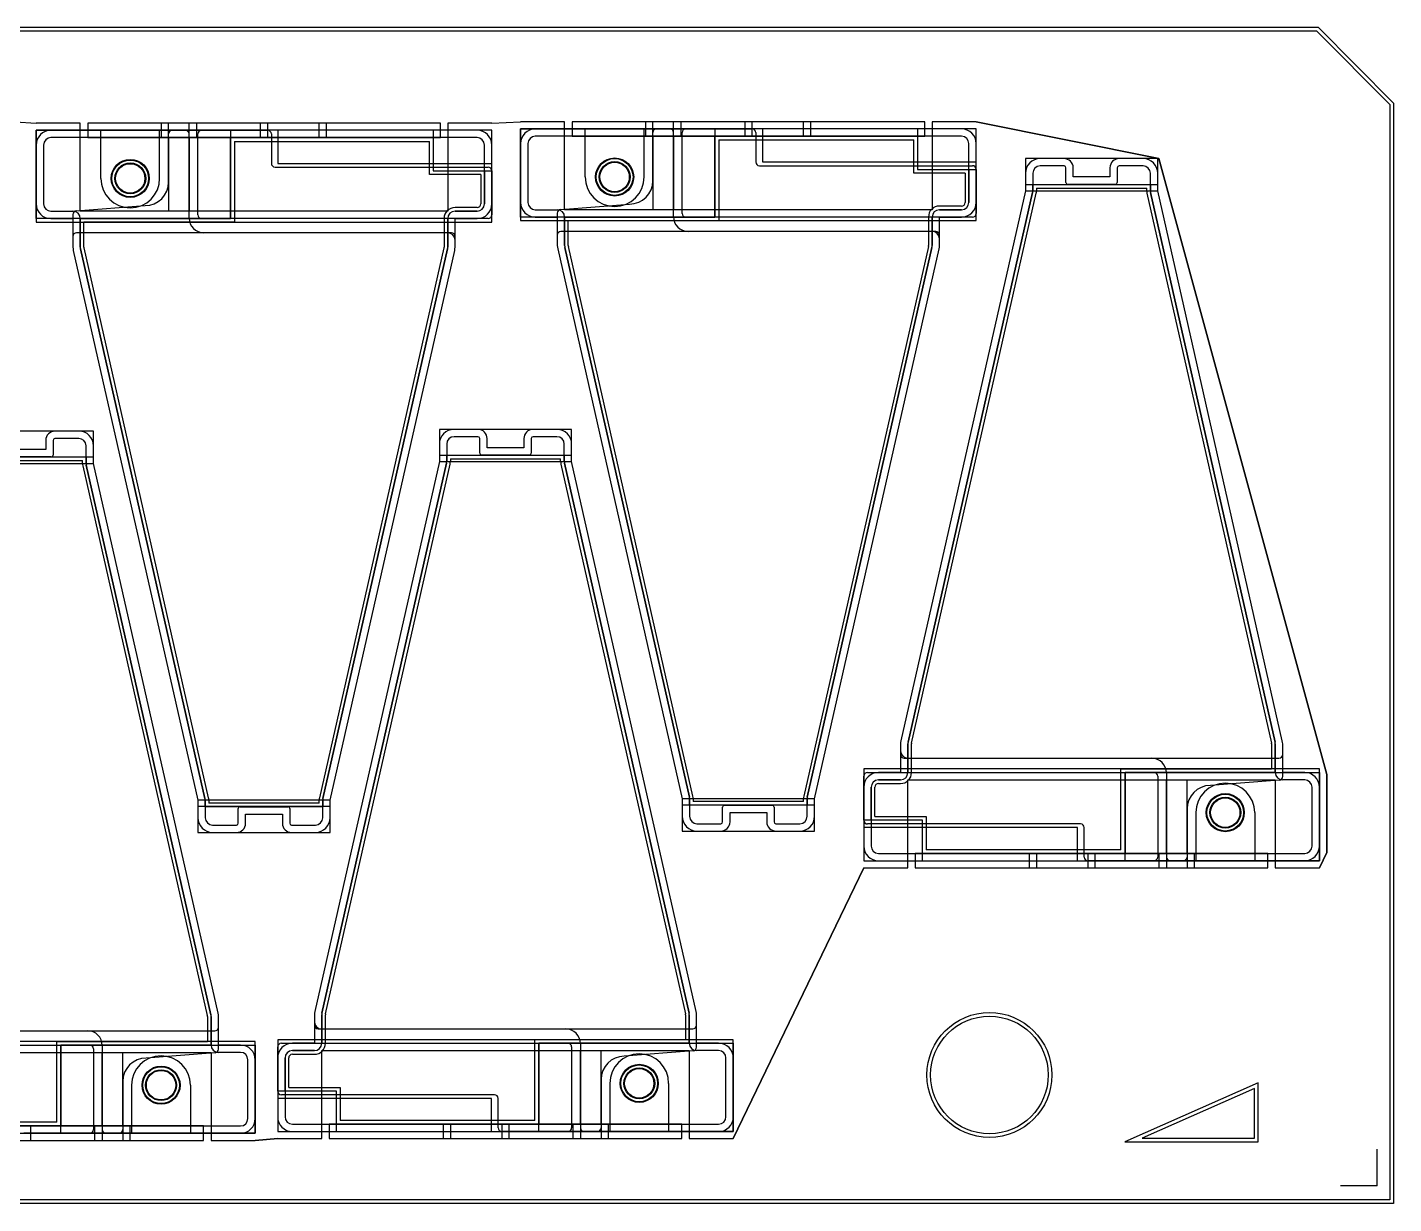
# Model space of a CAD drawing. Header units: millimetres. Extents: x 2.1 to 38.1, y 1.3 to 17.3.
# Drawn here: x 19.49 to 38.08, y 1.34 to 17.34 of the extents above; entities that cross this region are included whole.
import ezdxf

# ---------------------------------------------------------------- set-up
doc = ezdxf.new("R2010")
doc.units = ezdxf.units.MM
for name, color, linetype in [('CARBON', 5, 'Continuous'), ('CF_SHIELD_A', 161, 'Continuous'), ('CF_SHIELD_B', 141, 'Continuous'), ('COPPER_A', 6, 'Continuous'), ('COPPER_B', 211, 'Continuous'), ('COPPER_MID', 230, 'Continuous'), ('glue_pvdf_nonCond', 112, 'Continuous'), ('HOLES', 30, 'Continuous'), ('MARKERS', 1, 'Continuous'), ('OUTLINE', 50, 'Continuous'), ('pvdf_cut', 100, 'Continuous'), ('pvdf_raster', 112, 'Continuous'), ('PZT', 130, 'Continuous'), ('PZT_A', 100, 'Continuous'), ('PZT_RASTER', 116, 'Continuous')]:
    doc.layers.add(name, color=color, linetype=linetype)

msp = doc.modelspace()

# ---------------------------------------------------------------- linework, layer by layer
at = {"layer": 'CARBON'}
for centre, radius in [((20.891, 15.29), 0.259), ((20.891, 15.29), 0.21), ((27.482, 15.309), 0.259), ((27.482, 15.309), 0.21), ((35.791, 6.663), 0.259), ((35.791, 6.663), 0.21), ((21.31, 2.956), 0.259), ((21.31, 2.956), 0.21), ((27.817, 2.981), 0.259), ((27.817, 2.981), 0.21)]:
    msp.add_circle(centre, radius, dxfattribs=at)
at = {"layer": 'CF_SHIELD_A'}
for p, q in [((19.325, 16.059), (19.611, 16.042)), ((20.211, 16.042), (19.611, 16.042)), ((20.211, 14.844), (20.211, 16.042)), ((20.313, 16.042), (20.313, 15.844)), ((21.311, 16.042), (20.313, 16.042)), ((21.311, 16.042), (21.311, 15.844)), ((21.411, 15.844), (21.411, 16.042)), ((21.691, 16.042), (21.411, 16.042)), ((21.691, 15.844), (21.691, 16.042)), ((21.791, 16.041), (21.791, 15.844)), ((23.457, 16.041), (21.791, 16.041)), ((23.457, 16.041), (23.457, 15.844)), ((25.112, 16.041), (23.557, 16.041)), ((23.557, 16.041), (23.557, 15.844)), ((25.112, 15.844), (25.112, 16.041)), ((25.811, 16.041), (25.211, 16.041)), ((25.211, 16.041), (25.211, 14.844)), ((25.811, 16.041), (26.202, 16.061)), ((26.802, 16.061), (26.202, 16.061)), ((26.802, 14.863), (26.802, 16.061)), ((26.905, 16.061), (26.905, 15.863)), ((27.902, 16.061), (26.905, 16.061)), ((27.902, 16.061), (27.902, 15.863)), ((28.002, 15.863), (28.002, 16.061)), ((28.282, 16.061), (28.002, 16.061)), ((28.282, 15.863), (28.282, 16.061)), ((28.382, 16.06), (28.382, 15.863)), ((30.048, 16.06), (28.382, 16.06)), ((30.048, 16.06), (30.048, 15.863)), ((31.703, 16.06), (30.148, 16.06)), ((30.148, 16.06), (30.148, 15.863)), ((31.703, 15.863), (31.703, 16.06)), ((32.402, 16.06), (31.802, 16.06)), ((31.802, 16.06), (31.802, 14.863)), ((32.402, 16.06), (34.888, 15.561)), ((20.313, 15.844), (21.311, 15.844)), ((21.411, 15.844), (21.411, 14.844)), ((21.691, 15.844), (21.691, 14.844)), ((21.791, 15.844), (23.457, 15.844)), ((23.557, 15.844), (25.112, 15.844)), ((26.905, 15.863), (27.902, 15.863)), ((28.002, 15.863), (28.002, 14.863)), ((28.282, 15.863), (28.282, 14.863)), ((28.382, 15.863), (30.048, 15.863)), ((30.148, 15.863), (31.703, 15.863)), ((34.888, 15.561), (37.173, 7.181)), ((21.411, 14.844), (20.211, 14.844)), ((25.211, 14.844), (21.691, 14.844)), ((28.002, 14.863), (26.802, 14.863)), ((31.802, 14.863), (28.282, 14.863)), ((31.472, 5.912), (31.472, 7.109)), ((31.472, 7.109), (34.991, 7.109)), ((34.991, 6.109), (34.991, 7.109)), ((35.271, 7.109), (36.472, 7.109)), ((35.271, 6.109), (35.271, 7.109)), ((36.472, 7.109), (36.472, 5.911)), ((37.173, 7.181), (37.173, 6.122)), ((33.126, 6.109), (31.571, 6.109)), ((31.571, 6.109), (31.571, 5.912)), ((33.126, 5.912), (33.126, 6.109)), ((34.891, 6.109), (33.226, 6.109)), ((33.226, 5.912), (33.226, 6.109)), ((34.891, 5.912), (34.891, 6.109)), ((34.991, 6.109), (34.991, 5.911)), ((35.271, 6.109), (35.271, 5.911)), ((36.369, 6.109), (35.371, 6.109)), ((35.371, 5.911), (35.371, 6.109)), ((36.369, 5.911), (36.369, 6.109)), ((37.173, 6.122), (37.072, 5.911)), ((30.872, 5.912), (29.097, 2.229)), ((30.872, 5.912), (31.472, 5.912)), ((31.571, 5.912), (33.126, 5.912)), ((33.226, 5.912), (34.891, 5.912)), ((34.991, 5.911), (35.271, 5.911)), ((35.371, 5.911), (36.369, 5.911)), ((36.472, 5.911), (37.072, 5.911)), ((16.991, 3.402), (20.51, 3.402)), ((20.51, 2.402), (20.51, 3.402)), ((20.79, 3.402), (21.991, 3.402)), ((20.79, 2.402), (20.79, 3.402)), ((21.991, 3.402), (21.991, 2.204)), ((23.497, 2.23), (23.497, 3.426)), ((23.497, 3.426), (27.017, 3.426)), ((27.017, 2.426), (27.017, 3.426)), ((27.297, 3.426), (28.497, 3.426)), ((27.297, 2.426), (27.297, 3.426)), ((28.497, 3.426), (28.497, 2.229)), ((25.152, 2.426), (23.597, 2.426)), ((23.597, 2.426), (23.597, 2.23)), ((25.152, 2.23), (25.152, 2.426)), ((26.917, 2.426), (25.252, 2.426)), ((25.252, 2.23), (25.252, 2.426)), ((26.917, 2.23), (26.917, 2.426)), ((27.017, 2.426), (27.017, 2.229)), ((27.297, 2.426), (27.297, 2.229)), ((28.395, 2.426), (27.397, 2.426)), ((27.397, 2.229), (27.397, 2.426)), ((28.395, 2.229), (28.395, 2.426)), ((20.41, 2.402), (18.745, 2.402)), ((20.41, 2.205), (20.41, 2.402)), ((20.51, 2.402), (20.51, 2.204)), ((20.79, 2.402), (20.79, 2.204)), ((21.888, 2.402), (20.89, 2.402)), ((20.89, 2.204), (20.89, 2.402)), ((21.888, 2.204), (21.888, 2.402)), ((18.745, 2.205), (20.41, 2.205)), ((20.51, 2.204), (20.79, 2.204)), ((20.89, 2.204), (21.888, 2.204)), ((21.991, 2.204), (22.591, 2.204)), ((22.897, 2.23), (22.591, 2.204)), ((22.897, 2.23), (23.497, 2.23)), ((23.597, 2.23), (25.152, 2.23)), ((25.252, 2.23), (26.917, 2.23)), ((27.017, 2.229), (27.297, 2.229)), ((27.397, 2.229), (28.395, 2.229)), ((28.497, 2.229), (29.097, 2.229))]:
    msp.add_line(p, q, dxfattribs=at)
at = {"layer": 'CF_SHIELD_B'}
for p, q in [((19.325, 16.059), (19.611, 16.042)), ((20.211, 16.042), (19.611, 16.042)), ((20.211, 14.844), (20.211, 16.042)), ((20.313, 16.042), (20.313, 15.844)), ((22.665, 16.042), (20.313, 16.042)), ((22.665, 15.844), (22.665, 16.041)), ((25.112, 16.041), (22.757, 16.041)), ((22.757, 16.041), (22.757, 15.844)), ((25.112, 15.844), (25.112, 16.041)), ((25.811, 16.041), (25.211, 16.041)), ((25.211, 16.041), (25.211, 14.844)), ((25.811, 16.041), (26.202, 16.061)), ((26.802, 16.061), (26.202, 16.061)), ((26.802, 14.863), (26.802, 16.061)), ((26.905, 16.061), (26.905, 15.863)), ((29.256, 16.061), (26.905, 16.061)), ((29.256, 15.863), (29.256, 16.06)), ((31.703, 16.06), (29.348, 16.06)), ((29.348, 16.06), (29.348, 15.863)), ((31.703, 15.863), (31.703, 16.06)), ((32.402, 16.06), (31.802, 16.06)), ((31.802, 16.06), (31.802, 14.863)), ((34.888, 15.561), (32.402, 16.06)), ((20.313, 15.844), (22.665, 15.844)), ((22.757, 15.844), (25.112, 15.844)), ((26.905, 15.863), (29.256, 15.863)), ((29.348, 15.863), (31.703, 15.863)), ((37.173, 7.181), (34.888, 15.561)), ((25.211, 14.844), (20.211, 14.844)), ((31.802, 14.863), (26.802, 14.863)), ((31.472, 5.912), (31.472, 7.109)), ((31.472, 7.109), (36.472, 7.109)), ((36.472, 7.109), (36.472, 5.911)), ((37.173, 6.122), (37.173, 7.181)), ((33.926, 6.109), (31.571, 6.109)), ((31.571, 6.109), (31.571, 5.912)), ((33.926, 5.912), (33.926, 6.109)), ((36.369, 6.109), (34.017, 6.109)), ((34.017, 6.109), (34.017, 5.912)), ((36.369, 5.911), (36.369, 6.109)), ((37.072, 5.911), (37.173, 6.122)), ((29.097, 2.229), (30.872, 5.912)), ((30.872, 5.912), (31.472, 5.912)), ((31.571, 5.912), (33.926, 5.912)), ((34.017, 5.911), (36.369, 5.911)), ((36.472, 5.911), (37.072, 5.911)), ((16.991, 3.402), (21.991, 3.402)), ((21.991, 3.402), (21.991, 2.204)), ((23.497, 2.23), (23.497, 3.426)), ((23.497, 3.426), (28.497, 3.426)), ((28.497, 3.426), (28.497, 2.229)), ((25.952, 2.426), (23.597, 2.426)), ((23.597, 2.426), (23.597, 2.23)), ((25.952, 2.23), (25.952, 2.426)), ((28.395, 2.426), (26.043, 2.426)), ((26.043, 2.426), (26.043, 2.23)), ((28.395, 2.229), (28.395, 2.426)), ((21.888, 2.402), (19.536, 2.402)), ((19.536, 2.402), (19.536, 2.205)), ((21.888, 2.204), (21.888, 2.402)), ((19.536, 2.204), (21.888, 2.204)), ((21.991, 2.204), (22.591, 2.204)), ((22.591, 2.204), (22.897, 2.23)), ((22.897, 2.23), (23.497, 2.23)), ((23.597, 2.23), (25.952, 2.23)), ((26.043, 2.229), (28.395, 2.229)), ((28.497, 2.229), (29.097, 2.229))]:
    msp.add_line(p, q, dxfattribs=at)
at = {"layer": 'COPPER_A'}
for p, q in [((21.411, 15.238), (21.411, 15.894)), ((21.641, 15.944), (21.461, 15.944)), ((21.691, 14.75), (21.691, 15.894)), ((28.002, 15.257), (28.002, 15.913)), ((28.232, 15.963), (28.052, 15.963)), ((28.282, 14.769), (28.282, 15.913)), ((20.157, 14.848), (21.095, 14.921)), ((26.748, 14.867), (27.686, 14.94)), ((25.211, 14.55), (21.891, 14.55)), ((31.802, 14.569), (28.482, 14.569)), ((31.472, 7.403), (34.791, 7.403)), ((34.991, 7.203), (34.991, 6.059)), ((36.525, 7.105), (35.588, 7.032)), ((35.271, 6.715), (35.271, 6.059)), ((35.041, 6.009), (35.221, 6.009)), ((23.497, 3.721), (26.817, 3.721)), ((16.991, 3.696), (20.31, 3.696)), ((20.51, 3.496), (20.51, 2.352)), ((22.044, 3.398), (21.107, 3.325)), ((27.017, 3.521), (27.017, 2.376)), ((28.551, 3.423), (27.614, 3.349)), ((20.79, 3.008), (20.79, 2.352)), ((27.297, 3.033), (27.297, 2.376)), ((20.56, 2.302), (20.74, 2.302)), ((27.067, 2.326), (27.247, 2.326))]:
    msp.add_line(p, q, dxfattribs=at)
at = {"layer": 'COPPER_A', "linetype": 'Continuous', "lineweight": 25}
for p, q in [((34.672, 15.559), (33.272, 15.559)), ((33.072, 15.359), (33.072, 15.12)), ((34.872, 15.12), (34.872, 15.359)), ((33.072, 15.12), (31.376, 7.642)), ((36.567, 7.642), (34.872, 15.12)), ((20.111, 14.798), (20.111, 14.355)), ((26.702, 14.817), (26.702, 14.375)), ((25.311, 14.355), (25.311, 14.45)), ((26.707, 14.33), (28.402, 6.852)), ((30.202, 6.852), (31.897, 14.33)), ((31.902, 14.375), (31.902, 14.469)), ((20.116, 14.311), (21.811, 6.833)), ((23.611, 6.833), (25.306, 14.311)), ((20.191, 11.852), (18.791, 11.852)), ((26.697, 11.876), (25.297, 11.876)), ((20.391, 11.413), (20.391, 11.652)), ((25.097, 11.676), (25.097, 11.437)), ((26.897, 11.437), (26.897, 11.676)), ((22.086, 3.935), (20.391, 11.413)), ((25.097, 11.437), (23.402, 3.959)), ((28.592, 3.959), (26.897, 11.437)), ((31.372, 7.597), (31.372, 7.503)), ((36.572, 7.155), (36.572, 7.597)), ((21.811, 6.833), (21.811, 6.594)), ((23.611, 6.594), (23.611, 6.833)), ((28.402, 6.852), (28.402, 6.613)), ((30.202, 6.613), (30.202, 6.852)), ((22.011, 6.394), (23.411, 6.394)), ((28.602, 6.413), (30.002, 6.413)), ((23.397, 3.915), (23.397, 3.821)), ((28.597, 3.473), (28.597, 3.915)), ((22.091, 3.448), (22.091, 3.891))]:
    msp.add_line(p, q, dxfattribs=at)
at = {"layer": 'COPPER_A'}
for centre in [(20.891, 15.29), (27.482, 15.309), (35.791, 6.663), (27.817, 2.981), (21.31, 2.956)]:
    msp.add_circle(centre, 0.2, dxfattribs=at)
for centre, radius, start, end in [((21.461, 15.894), 0.05, 90, 180), ((21.641, 15.894), 0.05, 0, 90), ((28.052, 15.913), 0.05, 90, 180), ((28.232, 15.913), 0.05, 0, 90), ((27.686, 15.257), 0.317, 270, 0), ((21.095, 15.238), 0.317, 270, 0), ((20.161, 14.798), 0.05, 94.4736, 180), ((21.891, 14.75), 0.2, 180, 270), ((26.752, 14.817), 0.05, 94.4736, 180), ((28.482, 14.769), 0.2, 180, 270), ((34.791, 7.203), 0.2, 0, 90), ((36.522, 7.155), 0.05, 274.4736, 0), ((35.588, 6.715), 0.317, 90, 180), ((35.041, 6.059), 0.05, 180, 270), ((35.221, 6.059), 0.05, 270, 0), ((26.817, 3.521), 0.2, 0, 90), ((20.31, 3.496), 0.2, 0, 90), ((22.041, 3.448), 0.05, 274.4736, 0), ((27.614, 3.033), 0.317, 90, 180), ((28.547, 3.473), 0.05, 274.4736, 0), ((21.107, 3.008), 0.317, 90, 180), ((20.56, 2.352), 0.05, 180, 270), ((20.74, 2.352), 0.05, 270, 0), ((27.067, 2.376), 0.05, 180, 270), ((27.247, 2.376), 0.05, 270, 0)]:
    msp.add_arc(centre, radius, start, end, dxfattribs=at)
at = {"layer": 'COPPER_A', "linetype": 'Continuous', "lineweight": 25}
for centre, start, end in [((33.272, 15.359), 90, 180), ((34.672, 15.359), 0, 90), ((20.311, 14.355), 180, 192.7712), ((25.111, 14.355), 347.2288, 0), ((26.902, 14.375), 180, 192.7712), ((31.702, 14.375), 347.2288, 0), ((20.191, 11.652), 0, 90), ((25.297, 11.676), 90, 180), ((26.697, 11.676), 0, 90), ((31.572, 7.597), 167.2288, 180), ((36.372, 7.597), 0, 12.7712), ((22.011, 6.594), 180, 270), ((23.411, 6.594), 270, 0), ((28.602, 6.613), 180, 270), ((30.002, 6.613), 270, 0), ((21.891, 3.891), 0, 12.7712), ((23.597, 3.915), 167.2288, 180), ((28.397, 3.915), 0, 12.7712)]:
    msp.add_arc(centre, 0.2, start, end, dxfattribs=at)
at = {"layer": 'COPPER_A', "lineweight": 25}
for centre, start, end in [((25.211, 14.45), 0, 90), ((31.802, 14.469), 0, 90), ((31.472, 7.503), 180, 270), ((23.497, 3.821), 180, 270)]:
    msp.add_arc(centre, 0.1, start, end, dxfattribs=at)
at = {"layer": 'COPPER_B'}
for p, q in [((21.811, 14.794), (21.811, 15.894)), ((21.861, 15.944), (22.761, 15.944)), ((22.811, 15.894), (22.811, 15.494)), ((28.402, 14.813), (28.402, 15.913)), ((28.452, 15.963), (29.352, 15.963)), ((29.402, 15.913), (29.402, 15.513)), ((22.861, 15.444), (25.761, 15.444)), ((29.452, 15.463), (32.352, 15.463)), ((25.811, 15.394), (25.811, 14.794)), ((32.402, 15.413), (32.402, 14.813)), ((25.311, 14.744), (21.861, 14.744)), ((25.761, 14.744), (25.311, 14.744)), ((31.902, 14.763), (28.452, 14.763)), ((32.352, 14.763), (31.902, 14.763)), ((25.261, 14.55), (20.161, 14.55)), ((31.852, 14.569), (26.752, 14.569)), ((31.422, 7.403), (36.522, 7.403)), ((30.872, 6.559), (30.872, 7.159)), ((30.922, 7.209), (31.372, 7.209)), ((31.372, 7.209), (34.822, 7.209)), ((34.872, 7.159), (34.872, 6.059)), ((33.822, 6.509), (30.922, 6.509)), ((33.872, 6.059), (33.872, 6.459)), ((34.822, 6.009), (33.922, 6.009)), ((23.447, 3.721), (28.547, 3.721)), ((16.941, 3.696), (22.041, 3.696)), ((16.891, 3.502), (20.341, 3.502)), ((20.391, 3.452), (20.391, 2.352)), ((22.897, 2.876), (22.897, 3.476)), ((22.947, 3.526), (23.397, 3.526)), ((23.397, 3.526), (26.847, 3.526)), ((26.897, 3.476), (26.897, 2.376)), ((25.847, 2.826), (22.947, 2.826)), ((25.897, 2.376), (25.897, 2.776)), ((20.341, 2.302), (19.441, 2.302)), ((26.847, 2.326), (25.947, 2.326))]:
    msp.add_line(p, q, dxfattribs=at)
at = {"layer": 'COPPER_B', "linetype": 'Continuous', "lineweight": 25}
for p, q in [((34.672, 15.559), (33.272, 15.559)), ((33.072, 15.359), (33.072, 15.12)), ((34.872, 15.12), (34.872, 15.359)), ((33.072, 15.12), (31.376, 7.642)), ((36.567, 7.642), (34.872, 15.12)), ((26.702, 14.519), (26.702, 14.375)), ((31.902, 14.375), (31.902, 14.519)), ((20.111, 14.5), (20.111, 14.355)), ((25.311, 14.355), (25.311, 14.5)), ((26.707, 14.33), (28.402, 6.852)), ((30.202, 6.852), (31.897, 14.33)), ((20.116, 14.311), (21.811, 6.833)), ((23.611, 6.833), (25.306, 14.311)), ((20.191, 11.852), (18.791, 11.852)), ((26.697, 11.876), (25.297, 11.876)), ((20.391, 11.413), (20.391, 11.652)), ((25.097, 11.676), (25.097, 11.437)), ((26.897, 11.437), (26.897, 11.676)), ((22.086, 3.935), (20.391, 11.413)), ((25.097, 11.437), (23.402, 3.959)), ((28.592, 3.959), (26.897, 11.437)), ((31.372, 7.597), (31.372, 7.453)), ((36.572, 7.453), (36.572, 7.597)), ((21.811, 6.833), (21.811, 6.594)), ((23.611, 6.594), (23.611, 6.833)), ((28.402, 6.852), (28.402, 6.613)), ((30.202, 6.613), (30.202, 6.852)), ((22.011, 6.394), (23.411, 6.394)), ((28.602, 6.413), (30.002, 6.413)), ((23.397, 3.915), (23.397, 3.771)), ((28.597, 3.771), (28.597, 3.915)), ((22.091, 3.746), (22.091, 3.891))]:
    msp.add_line(p, q, dxfattribs=at)
at = {"layer": 'COPPER_B'}
for centre, start, end in [((21.861, 15.894), 90, 180), ((22.761, 15.894), 0, 90), ((28.452, 15.913), 90, 180), ((29.352, 15.913), 0, 90), ((22.861, 15.494), 180, 270), ((25.761, 15.394), 0, 90), ((29.452, 15.513), 180, 270), ((32.352, 15.413), 0, 90), ((21.861, 14.794), 180, 270), ((25.761, 14.794), 270, 0), ((28.452, 14.813), 180, 270), ((32.352, 14.813), 270, 0), ((25.261, 14.5), 0, 90), ((31.852, 14.519), 0, 90), ((31.422, 7.453), 180, 270), ((30.922, 7.159), 90, 180), ((34.822, 7.159), 0, 90), ((30.922, 6.559), 180, 270), ((33.822, 6.459), 0, 90), ((33.922, 6.059), 180, 270), ((34.822, 6.059), 270, 0), ((23.447, 3.771), 180, 270), ((20.341, 3.452), 0, 90), ((22.947, 3.476), 90, 180), ((26.847, 3.476), 0, 90), ((22.947, 2.876), 180, 270), ((25.847, 2.776), 0, 90), ((20.341, 2.352), 270, 0), ((25.947, 2.376), 180, 270), ((26.847, 2.376), 270, 0)]:
    msp.add_arc(centre, 0.05, start, end, dxfattribs=at)
at = {"layer": 'COPPER_B', "linetype": 'Continuous', "lineweight": 25}
for centre, start, end in [((33.272, 15.359), 90, 180), ((34.672, 15.359), 0, 90), ((20.311, 14.355), 180, 192.7712), ((25.111, 14.355), 347.2288, 0), ((26.902, 14.375), 180, 192.7712), ((31.702, 14.375), 347.2288, 0), ((20.191, 11.652), 0, 90), ((25.297, 11.676), 90, 180), ((26.697, 11.676), 0, 90), ((31.572, 7.597), 167.2288, 180), ((36.372, 7.597), 0, 12.7712), ((22.011, 6.594), 180, 270), ((23.411, 6.594), 270, 0), ((28.602, 6.613), 180, 270), ((30.002, 6.613), 270, 0), ((21.891, 3.891), 0, 12.7712), ((23.597, 3.915), 167.2288, 180), ((28.397, 3.915), 0, 12.7712)]:
    msp.add_arc(centre, 0.2, start, end, dxfattribs=at)
at = {"layer": 'COPPER_B', "lineweight": 25}
for centre, start, end in [((20.161, 14.5), 90, 180), ((26.752, 14.519), 90, 180), ((36.522, 7.453), 270, 0), ((22.041, 3.746), 270, 0), ((28.547, 3.771), 270, 0)]:
    msp.add_arc(centre, 0.05, start, end, dxfattribs=at)
at = {"layer": 'COPPER_MID', "linetype": 'Continuous', "lineweight": 25}
for p, q in [((20.491, 15.944), (19.811, 15.944)), ((25.611, 15.944), (21.291, 15.944)), ((27.082, 15.963), (26.402, 15.963)), ((32.202, 15.963), (27.882, 15.963)), ((19.611, 15.744), (19.611, 14.944)), ((25.811, 14.944), (25.811, 15.744)), ((26.202, 15.763), (26.202, 14.963)), ((32.402, 14.963), (32.402, 15.763)), ((34.672, 15.559), (33.272, 15.559)), ((33.072, 15.359), (33.072, 15.12)), ((34.872, 15.12), (34.872, 15.359)), ((33.072, 15.12), (31.376, 7.642)), ((36.567, 7.642), (34.872, 15.12)), ((19.811, 14.744), (20.111, 14.744)), ((20.111, 14.744), (20.111, 14.355)), ((25.311, 14.744), (25.611, 14.744)), ((25.311, 14.355), (25.311, 14.744)), ((26.402, 14.763), (26.702, 14.763)), ((26.702, 14.763), (26.702, 14.375)), ((31.902, 14.763), (32.202, 14.763)), ((31.902, 14.375), (31.902, 14.763)), ((26.707, 14.33), (28.402, 6.852)), ((30.202, 6.852), (31.897, 14.33)), ((20.116, 14.311), (21.811, 6.833)), ((23.611, 6.833), (25.306, 14.311)), ((20.191, 11.852), (18.791, 11.852)), ((26.697, 11.876), (25.297, 11.876)), ((20.391, 11.413), (20.391, 11.652)), ((25.097, 11.676), (25.097, 11.437)), ((26.897, 11.437), (26.897, 11.676)), ((22.086, 3.935), (20.391, 11.413)), ((25.097, 11.437), (23.402, 3.959)), ((28.592, 3.959), (26.897, 11.437)), ((31.372, 7.597), (31.372, 7.209)), ((36.572, 7.209), (36.572, 7.597)), ((31.372, 7.209), (31.072, 7.209)), ((36.872, 7.209), (36.572, 7.209)), ((30.872, 7.009), (30.872, 6.209)), ((37.072, 6.209), (37.072, 7.009)), ((21.811, 6.833), (21.811, 6.594)), ((23.611, 6.594), (23.611, 6.833)), ((28.402, 6.852), (28.402, 6.613)), ((30.202, 6.613), (30.202, 6.852)), ((22.011, 6.394), (23.411, 6.394)), ((28.602, 6.413), (30.002, 6.413)), ((31.072, 6.009), (35.391, 6.009)), ((36.191, 6.009), (36.872, 6.009)), ((23.397, 3.915), (23.397, 3.526)), ((28.597, 3.526), (28.597, 3.915)), ((22.091, 3.502), (22.091, 3.891)), ((22.391, 3.502), (22.091, 3.502)), ((23.397, 3.526), (23.097, 3.526)), ((28.897, 3.526), (28.597, 3.526)), ((22.591, 2.502), (22.591, 3.302)), ((22.897, 3.326), (22.897, 2.526)), ((29.097, 2.526), (29.097, 3.326)), ((16.591, 2.302), (20.91, 2.302)), ((21.71, 2.302), (22.391, 2.302)), ((23.097, 2.326), (27.417, 2.326)), ((28.217, 2.326), (28.897, 2.326))]:
    msp.add_line(p, q, dxfattribs=at)
at = {"layer": 'COPPER_MID'}
for p, q in [((20.491, 15.29), (20.491, 15.944)), ((21.291, 15.29), (21.291, 15.944)), ((27.082, 15.309), (27.082, 15.963)), ((27.882, 15.309), (27.882, 15.963)), ((35.391, 6.663), (35.391, 6.009)), ((36.191, 6.663), (36.191, 6.009)), ((27.417, 2.981), (27.417, 2.326)), ((28.217, 2.981), (28.217, 2.326)), ((20.91, 2.956), (20.91, 2.302)), ((21.71, 2.956), (21.71, 2.302))]:
    msp.add_line(p, q, dxfattribs=at)
at = {"layer": 'COPPER_MID', "linetype": 'Continuous', "lineweight": 25}
for centre, start, end in [((19.811, 15.744), 90, 180), ((25.611, 15.744), 0, 90), ((26.402, 15.763), 90, 180), ((32.202, 15.763), 0, 90), ((33.272, 15.359), 90, 180), ((34.672, 15.359), 0, 90), ((19.811, 14.944), 180, 270), ((25.611, 14.944), 270, 0), ((26.402, 14.963), 180, 270), ((32.202, 14.963), 270, 0), ((20.311, 14.355), 180, 192.7712), ((25.111, 14.355), 347.2288, 0), ((26.902, 14.375), 180, 192.7712), ((31.702, 14.375), 347.2288, 0), ((20.191, 11.652), 0, 90), ((25.297, 11.676), 90, 180), ((26.697, 11.676), 0, 90), ((31.572, 7.597), 167.2288, 180), ((36.372, 7.597), 0, 12.7712), ((31.072, 7.009), 90, 180), ((36.872, 7.009), 0, 90), ((22.011, 6.594), 180, 270), ((23.411, 6.594), 270, 0), ((28.602, 6.613), 180, 270), ((30.002, 6.613), 270, 0), ((31.072, 6.209), 180, 270), ((36.872, 6.209), 270, 0), ((21.891, 3.891), 0, 12.7712), ((23.597, 3.915), 167.2288, 180), ((28.397, 3.915), 0, 12.7712), ((22.391, 3.302), 0, 90), ((23.097, 3.326), 90, 180), ((28.897, 3.326), 0, 90), ((22.391, 2.502), 270, 0), ((23.097, 2.526), 180, 270), ((28.897, 2.526), 270, 0)]:
    msp.add_arc(centre, 0.2, start, end, dxfattribs=at)
at = {"layer": 'COPPER_MID'}
for centre, start, end in [((20.891, 15.29), 180, 0), ((27.482, 15.309), 180, 0), ((35.791, 6.663), 0, 180), ((21.31, 2.956), 0, 180), ((27.817, 2.981), 0, 180)]:
    msp.add_arc(centre, 0.4, start, end, dxfattribs=at)
at = {"layer": 'glue_pvdf_nonCond'}
for p, q in [((19.611, 14.744), (19.611, 15.944)), ((19.611, 15.944), (22.256, 15.944)), ((22.256, 15.944), (22.256, 14.744)), ((25.811, 15.944), (22.901, 15.944)), ((22.901, 15.944), (22.901, 15.494)), ((25.811, 15.494), (25.811, 15.944)), ((26.202, 14.763), (26.202, 15.963)), ((26.202, 15.963), (28.847, 15.963)), ((28.847, 15.963), (28.847, 14.763)), ((32.402, 15.963), (29.492, 15.963)), ((29.492, 15.963), (29.492, 15.513)), ((32.402, 15.513), (32.402, 15.963)), ((22.901, 15.494), (25.811, 15.494)), ((29.492, 15.513), (32.402, 15.513)), ((22.256, 14.744), (19.611, 14.744)), ((28.847, 14.763), (26.202, 14.763)), ((34.427, 7.209), (37.072, 7.209)), ((34.427, 6.009), (34.427, 7.209)), ((37.072, 7.209), (37.072, 6.009)), ((33.782, 6.459), (30.872, 6.459)), ((30.872, 6.459), (30.872, 6.009)), ((33.782, 6.009), (33.782, 6.459)), ((30.872, 6.009), (33.782, 6.009)), ((37.072, 6.009), (34.427, 6.009)), ((19.946, 3.502), (22.591, 3.502)), ((19.946, 2.302), (19.946, 3.502)), ((22.591, 3.502), (22.591, 2.302)), ((26.452, 3.526), (29.097, 3.526)), ((26.452, 2.326), (26.452, 3.526)), ((29.097, 3.526), (29.097, 2.326)), ((25.808, 2.776), (22.897, 2.776)), ((22.897, 2.776), (22.897, 2.326)), ((25.808, 2.326), (25.808, 2.776)), ((22.591, 2.302), (19.946, 2.302)), ((22.897, 2.326), (25.808, 2.326)), ((29.097, 2.326), (26.452, 2.326))]:
    msp.add_line(p, q, dxfattribs=at)
for points in [[(33.072, 15.207), (34.872, 15.207), (34.872, 15.559), (33.072, 15.559)], [(18.591, 11.501), (20.391, 11.501), (20.391, 11.852), (18.591, 11.852)], [(25.097, 11.525), (26.897, 11.525), (26.897, 11.876), (25.097, 11.876)], [(23.611, 6.745), (21.811, 6.745), (21.811, 6.394), (23.611, 6.394)], [(30.202, 6.765), (28.402, 6.765), (28.402, 6.413), (30.202, 6.413)]]:
    msp.add_lwpolyline(points, close=True, dxfattribs=at)
at = {"layer": 'HOLES'}
for radius in [0.85, 0.8]:
    msp.add_circle((32.582, 3.095), radius, dxfattribs=at)
at = {"layer": 'MARKERS'}
for p, q in [((36.239, 2.986), (34.424, 2.186)), ((36.239, 2.186), (36.239, 2.986)), ((36.189, 2.909), (34.662, 2.236)), ((36.189, 2.236), (36.189, 2.909)), ((34.662, 2.236), (36.189, 2.236)), ((34.424, 2.186), (36.239, 2.186)), ((37.857, 1.585), (37.857, 2.085)), ((37.857, 1.585), (37.357, 1.585))]:
    msp.add_line(p, q, dxfattribs=at)
at = {"layer": 'OUTLINE'}
for p, q in [((38.032, 16.295), (37.032, 17.295)), ((38.082, 16.315), (37.053, 17.345))]:
    msp.add_line(p, q, dxfattribs=at)
for points in [[(38.082, 16.315), (38.082, 1.345), (2.082, 1.345), (2.082, 17.345), (37.053, 17.345)], [(38.032, 16.295), (38.032, 1.395), (2.132, 1.395), (2.132, 17.295), (37.032, 17.295)]]:
    msp.add_lwpolyline(points, dxfattribs=at)
at = {"layer": 'pvdf_cut'}
for p, q in [((19.611, 14.744), (19.611, 15.944)), ((19.611, 15.944), (22.256, 15.944)), ((22.256, 15.944), (22.256, 14.744)), ((25.811, 15.944), (25.011, 15.944)), ((25.011, 15.944), (25.011, 15.394)), ((25.811, 15.394), (25.811, 15.944)), ((26.202, 14.763), (26.202, 15.963)), ((26.202, 15.963), (28.847, 15.963)), ((28.847, 15.963), (28.847, 14.763)), ((32.402, 15.963), (31.602, 15.963)), ((31.602, 15.963), (31.602, 15.413)), ((32.402, 15.413), (32.402, 15.963)), ((25.011, 15.394), (25.811, 15.394)), ((31.602, 15.413), (32.402, 15.413)), ((22.256, 14.744), (19.611, 14.744)), ((28.847, 14.763), (26.202, 14.763)), ((34.427, 7.209), (37.072, 7.209)), ((34.427, 6.009), (34.427, 7.209)), ((37.072, 7.209), (37.072, 6.009)), ((31.672, 6.559), (30.872, 6.559)), ((30.872, 6.559), (30.872, 6.009)), ((31.672, 6.009), (31.672, 6.559)), ((30.872, 6.009), (31.672, 6.009)), ((37.072, 6.009), (34.427, 6.009)), ((19.946, 3.502), (22.591, 3.502)), ((19.946, 2.302), (19.946, 3.502)), ((22.591, 3.502), (22.591, 2.302)), ((26.452, 3.526), (29.097, 3.526)), ((26.452, 2.326), (26.452, 3.526)), ((29.097, 3.526), (29.097, 2.326)), ((23.697, 2.876), (22.897, 2.876)), ((22.897, 2.876), (22.897, 2.326)), ((23.697, 2.326), (23.697, 2.876)), ((22.591, 2.302), (19.946, 2.302)), ((22.897, 2.326), (23.697, 2.326)), ((29.097, 2.326), (26.452, 2.326))]:
    msp.add_line(p, q, dxfattribs=at)
for points in [[(33.072, 15.207), (34.872, 15.207), (34.872, 15.559), (33.072, 15.559)], [(18.591, 11.501), (20.391, 11.501), (20.391, 11.852), (18.591, 11.852)], [(25.097, 11.525), (26.897, 11.525), (26.897, 11.876), (25.097, 11.876)], [(23.611, 6.745), (21.811, 6.745), (21.811, 6.394), (23.611, 6.394)], [(30.202, 6.765), (28.402, 6.765), (28.402, 6.413), (30.202, 6.413)]]:
    msp.add_lwpolyline(points, close=True, dxfattribs=at)
at = {"layer": 'pvdf_raster', "linetype": 'Continuous', "lineweight": 25}
for p, q in [((22.256, 15.844), (25.011, 15.844)), ((28.847, 15.863), (31.602, 15.863)), ((28.902, 15.813), (31.552, 15.813)), ((22.311, 15.794), (24.961, 15.794)), ((25.661, 15.344), (25.661, 14.944)), ((25.711, 15.394), (25.711, 14.944)), ((32.252, 15.363), (32.252, 14.963)), ((32.302, 15.413), (32.302, 14.963)), ((31.474, 7.62), (33.169, 15.098)), ((31.523, 7.609), (33.218, 15.087)), ((33.172, 15.209), (34.772, 15.209)), ((33.172, 15.12), (33.172, 15.209)), ((33.222, 15.159), (34.722, 15.159)), ((34.725, 15.087), (36.42, 7.609)), ((34.772, 15.209), (34.772, 15.12)), ((34.774, 15.098), (36.469, 7.62)), ((25.611, 14.894), (25.311, 14.894)), ((32.202, 14.913), (31.902, 14.913)), ((20.211, 14.355), (20.211, 14.744)), ((20.261, 14.355), (20.261, 14.694)), ((25.161, 14.744), (25.161, 14.355)), ((25.211, 14.744), (25.211, 14.355)), ((25.611, 14.844), (25.311, 14.844)), ((26.802, 14.375), (26.802, 14.763)), ((26.852, 14.375), (26.852, 14.713)), ((31.752, 14.763), (31.752, 14.375)), ((31.802, 14.763), (31.802, 14.375)), ((32.202, 14.863), (31.902, 14.863)), ((21.908, 6.855), (20.213, 14.333)), ((21.957, 6.866), (20.262, 14.344)), ((25.16, 14.344), (23.465, 6.866)), ((25.208, 14.333), (23.513, 6.855)), ((28.499, 6.874), (26.804, 14.352)), ((28.548, 6.885), (26.853, 14.363)), ((31.751, 14.363), (30.056, 6.885)), ((31.799, 14.352), (30.104, 6.874)), ((18.691, 11.502), (20.291, 11.502)), ((18.741, 11.452), (20.241, 11.452)), ((20.244, 11.38), (21.939, 3.902)), ((20.291, 11.502), (20.291, 11.413)), ((20.293, 11.391), (21.988, 3.913)), ((23.5, 3.937), (25.195, 11.415)), ((23.549, 3.926), (25.244, 11.404)), ((25.197, 11.526), (26.797, 11.526)), ((25.197, 11.437), (25.197, 11.526)), ((25.247, 11.476), (26.747, 11.476)), ((26.751, 11.404), (28.446, 3.926)), ((26.797, 11.526), (26.797, 11.437)), ((26.8, 11.415), (28.495, 3.937)), ((31.472, 7.209), (31.472, 7.597)), ((31.522, 7.209), (31.522, 7.597)), ((36.422, 7.597), (36.422, 7.259)), ((36.472, 7.597), (36.472, 7.209)), ((31.072, 7.109), (31.372, 7.109)), ((30.972, 6.559), (30.972, 7.009)), ((31.022, 6.609), (31.022, 7.009)), ((31.072, 7.059), (31.372, 7.059)), ((21.911, 6.744), (21.911, 6.833)), ((23.511, 6.744), (21.911, 6.744)), ((23.461, 6.794), (21.961, 6.794)), ((23.511, 6.833), (23.511, 6.744)), ((28.502, 6.763), (28.502, 6.852)), ((30.102, 6.763), (28.502, 6.763)), ((30.052, 6.813), (28.552, 6.813)), ((30.102, 6.852), (30.102, 6.763)), ((34.372, 6.159), (31.722, 6.159)), ((34.427, 6.109), (31.672, 6.109)), ((23.497, 3.526), (23.497, 3.915)), ((23.547, 3.526), (23.547, 3.915)), ((28.447, 3.915), (28.447, 3.576)), ((28.497, 3.915), (28.497, 3.526)), ((21.941, 3.891), (21.941, 3.552)), ((21.991, 3.891), (21.991, 3.502)), ((23.097, 3.426), (23.397, 3.426)), ((23.097, 3.376), (23.397, 3.376)), ((22.997, 2.876), (22.997, 3.326)), ((23.047, 2.926), (23.047, 3.326)), ((19.891, 2.452), (17.241, 2.452)), ((26.452, 2.426), (23.697, 2.426)), ((26.397, 2.476), (23.747, 2.476)), ((19.946, 2.402), (17.191, 2.402))]:
    msp.add_line(p, q, dxfattribs=at)
at = {"layer": 'pvdf_raster'}
for p, q in [((22.256, 14.744), (22.256, 15.844)), ((25.011, 15.844), (25.011, 15.394)), ((28.847, 14.763), (28.847, 15.863)), ((28.902, 15.813), (28.902, 14.763)), ((31.552, 15.363), (31.552, 15.813)), ((31.602, 15.863), (31.602, 15.413)), ((22.311, 15.794), (22.311, 14.744)), ((24.961, 15.344), (24.961, 15.794)), ((25.661, 15.344), (24.961, 15.344)), ((25.011, 15.394), (25.711, 15.394)), ((32.252, 15.363), (31.552, 15.363)), ((31.602, 15.413), (32.302, 15.413)), ((33.222, 15.159), (33.222, 15.12)), ((34.722, 15.12), (34.722, 15.159)), ((20.211, 14.744), (22.256, 14.744)), ((22.311, 14.694), (20.261, 14.694)), ((22.311, 14.744), (22.311, 14.694)), ((26.802, 14.763), (28.847, 14.763)), ((28.902, 14.713), (26.852, 14.713)), ((28.902, 14.763), (28.902, 14.713)), ((20.241, 11.413), (20.241, 11.452)), ((25.247, 11.476), (25.247, 11.437)), ((26.747, 11.437), (26.747, 11.476)), ((34.372, 7.209), (34.372, 7.259)), ((34.372, 7.259), (36.422, 7.259)), ((34.372, 6.159), (34.372, 7.209)), ((36.472, 7.209), (34.427, 7.209)), ((34.427, 7.209), (34.427, 6.109)), ((21.961, 6.833), (21.961, 6.794)), ((23.461, 6.794), (23.461, 6.833)), ((28.552, 6.852), (28.552, 6.813)), ((30.052, 6.813), (30.052, 6.852)), ((31.672, 6.559), (30.972, 6.559)), ((31.022, 6.609), (31.722, 6.609)), ((31.672, 6.109), (31.672, 6.559)), ((31.722, 6.609), (31.722, 6.159)), ((19.891, 3.502), (19.891, 3.552)), ((19.891, 3.552), (21.941, 3.552)), ((26.397, 3.526), (26.397, 3.576)), ((26.397, 3.576), (28.447, 3.576)), ((19.891, 2.452), (19.891, 3.502)), ((21.991, 3.502), (19.946, 3.502)), ((19.946, 3.502), (19.946, 2.402)), ((26.397, 2.476), (26.397, 3.526)), ((28.497, 3.526), (26.452, 3.526)), ((26.452, 3.526), (26.452, 2.426)), ((23.697, 2.876), (22.997, 2.876)), ((23.047, 2.926), (23.747, 2.926)), ((23.697, 2.426), (23.697, 2.876)), ((23.747, 2.926), (23.747, 2.476))]:
    msp.add_line(p, q, dxfattribs=at)
at = {"layer": 'pvdf_raster', "linetype": 'Continuous', "lineweight": 25}
for centre, radius, start, end in [((33.072, 15.12), 0.1, 347.2288, 0), ((33.072, 15.12), 0.15, 347.2288, 0), ((34.872, 15.12), 0.15, 180, 192.7712), ((34.872, 15.12), 0.1, 180, 192.7712), ((25.311, 14.744), 0.15, 90, 180), ((25.611, 14.944), 0.1, 270, 0), ((25.611, 14.944), 0.05, 270, 0), ((31.902, 14.763), 0.15, 90, 180), ((32.202, 14.963), 0.1, 270, 0), ((32.202, 14.963), 0.05, 270, 0), ((25.311, 14.744), 0.1, 90, 180), ((31.902, 14.763), 0.1, 90, 180), ((20.311, 14.355), 0.1, 180, 192.7712), ((20.311, 14.355), 0.05, 180, 192.7712), ((25.111, 14.355), 0.05, 347.2288, 0), ((25.111, 14.355), 0.1, 347.2288, 0), ((26.902, 14.375), 0.1, 180, 192.7712), ((26.902, 14.375), 0.05, 180, 192.7712), ((31.702, 14.375), 0.05, 347.2288, 0), ((31.702, 14.375), 0.1, 347.2288, 0), ((20.391, 11.413), 0.15, 180, 192.7712), ((20.391, 11.413), 0.1, 180, 192.7712), ((25.097, 11.437), 0.1, 347.2288, 0), ((25.097, 11.437), 0.15, 347.2288, 0), ((26.897, 11.437), 0.15, 180, 192.7712), ((26.897, 11.437), 0.1, 180, 192.7712), ((31.572, 7.597), 0.1, 167.2288, 180), ((31.572, 7.597), 0.05, 167.2288, 180), ((36.372, 7.597), 0.05, 0, 12.7712), ((36.372, 7.597), 0.1, 0, 12.7712), ((31.072, 7.009), 0.1, 90, 180), ((31.372, 7.209), 0.1, 270, 0), ((31.372, 7.209), 0.15, 270, 0), ((28.402, 6.852), 0.15, 0, 12.7712), ((30.202, 6.852), 0.15, 167.2288, 180), ((31.072, 7.009), 0.05, 90, 180), ((21.811, 6.833), 0.1, 0, 12.7712), ((21.811, 6.833), 0.15, 0, 12.7712), ((23.611, 6.833), 0.15, 167.2288, 180), ((23.611, 6.833), 0.1, 167.2288, 180), ((28.402, 6.852), 0.1, 0, 12.7712), ((30.202, 6.852), 0.1, 167.2288, 180), ((21.891, 3.891), 0.1, 0, 12.7712), ((23.597, 3.915), 0.1, 167.2288, 180), ((23.597, 3.915), 0.05, 167.2288, 180), ((28.397, 3.915), 0.05, 0, 12.7712), ((28.397, 3.915), 0.1, 0, 12.7712), ((21.891, 3.891), 0.05, 0, 12.7712), ((23.097, 3.326), 0.1, 90, 180), ((23.097, 3.326), 0.05, 90, 180), ((23.397, 3.526), 0.1, 270, 0), ((23.397, 3.526), 0.15, 270, 0)]:
    msp.add_arc(centre, radius, start, end, dxfattribs=at)
at = {"layer": 'PZT', "linetype": 'Continuous', "lineweight": 25}
for p, q in [((25.611, 15.944), (19.811, 15.944)), ((25.611, 15.844), (19.811, 15.844)), ((32.202, 15.963), (26.402, 15.963)), ((32.202, 15.863), (26.402, 15.863)), ((19.611, 15.744), (19.611, 14.944)), ((19.711, 15.744), (19.711, 14.944)), ((25.711, 14.944), (25.711, 15.744)), ((25.811, 14.944), (25.811, 15.744)), ((26.202, 15.763), (26.202, 14.963)), ((26.302, 15.763), (26.302, 14.963)), ((32.302, 14.963), (32.302, 15.763)), ((32.402, 14.963), (32.402, 15.763)), ((33.597, 15.559), (33.272, 15.559)), ((33.597, 15.459), (33.272, 15.459)), ((33.622, 15.234), (33.622, 15.434)), ((33.722, 15.309), (33.722, 15.434)), ((34.222, 15.434), (34.222, 15.309)), ((34.322, 15.434), (34.322, 15.234)), ((34.672, 15.559), (34.347, 15.559)), ((34.672, 15.459), (34.347, 15.459)), ((33.072, 15.359), (33.072, 15.12)), ((33.172, 15.359), (33.172, 15.12)), ((34.222, 15.309), (33.722, 15.309)), ((34.772, 15.12), (34.772, 15.359)), ((34.872, 15.12), (34.872, 15.359)), ((33.072, 15.12), (31.376, 7.642)), ((33.169, 15.098), (31.474, 7.62)), ((34.297, 15.209), (33.647, 15.209)), ((36.469, 7.62), (34.774, 15.098)), ((36.567, 7.642), (34.872, 15.12)), ((19.811, 14.844), (20.111, 14.844)), ((19.811, 14.744), (20.111, 14.744)), ((20.111, 14.744), (20.111, 14.355)), ((20.211, 14.744), (20.211, 14.355)), ((25.211, 14.355), (25.211, 14.744)), ((25.311, 14.844), (25.611, 14.844)), ((25.311, 14.744), (25.611, 14.744)), ((25.311, 14.355), (25.311, 14.744)), ((26.402, 14.863), (26.702, 14.863)), ((26.402, 14.763), (26.702, 14.763)), ((26.702, 14.763), (26.702, 14.375)), ((26.802, 14.763), (26.802, 14.375)), ((31.802, 14.375), (31.802, 14.763)), ((31.902, 14.863), (32.202, 14.863)), ((31.902, 14.763), (32.202, 14.763)), ((31.902, 14.375), (31.902, 14.763)), ((20.213, 14.333), (21.908, 6.855)), ((23.513, 6.855), (25.208, 14.333)), ((26.707, 14.33), (28.402, 6.852)), ((26.804, 14.352), (28.499, 6.874)), ((30.104, 6.874), (31.799, 14.352)), ((30.202, 6.852), (31.897, 14.33)), ((20.116, 14.311), (21.811, 6.833)), ((23.611, 6.833), (25.306, 14.311)), ((19.741, 11.727), (19.741, 11.602)), ((19.841, 11.727), (19.841, 11.527)), ((20.191, 11.852), (19.866, 11.852)), ((20.191, 11.752), (19.866, 11.752)), ((25.622, 11.876), (25.297, 11.876)), ((25.622, 11.776), (25.297, 11.776)), ((25.647, 11.551), (25.647, 11.751)), ((25.747, 11.626), (25.747, 11.751)), ((26.247, 11.751), (26.247, 11.626)), ((26.347, 11.751), (26.347, 11.551)), ((26.697, 11.876), (26.372, 11.876)), ((26.697, 11.776), (26.372, 11.776)), ((19.741, 11.602), (19.241, 11.602)), ((20.291, 11.413), (20.291, 11.652)), ((20.391, 11.413), (20.391, 11.652)), ((25.097, 11.676), (25.097, 11.437)), ((25.197, 11.676), (25.197, 11.437)), ((26.247, 11.626), (25.747, 11.626)), ((26.797, 11.437), (26.797, 11.676)), ((26.897, 11.437), (26.897, 11.676)), ((19.816, 11.502), (19.166, 11.502)), ((21.988, 3.913), (20.293, 11.391)), ((22.086, 3.935), (20.391, 11.413)), ((25.097, 11.437), (23.402, 3.959)), ((25.195, 11.415), (23.5, 3.937)), ((26.322, 11.526), (25.672, 11.526)), ((28.495, 3.937), (26.8, 11.415)), ((28.592, 3.959), (26.897, 11.437)), ((31.372, 7.597), (31.372, 7.209)), ((31.472, 7.597), (31.472, 7.209)), ((36.472, 7.209), (36.472, 7.597)), ((36.572, 7.209), (36.572, 7.597)), ((31.372, 7.209), (31.072, 7.209)), ((31.372, 7.109), (31.072, 7.109)), ((36.872, 7.209), (36.572, 7.209)), ((36.872, 7.109), (36.572, 7.109)), ((30.872, 7.009), (30.872, 6.209)), ((30.972, 7.009), (30.972, 6.209)), ((36.972, 6.209), (36.972, 7.009)), ((37.072, 6.209), (37.072, 7.009)), ((21.811, 6.833), (21.811, 6.594)), ((21.911, 6.833), (21.911, 6.594)), ((22.361, 6.519), (22.361, 6.719)), ((22.386, 6.744), (23.036, 6.744)), ((23.061, 6.719), (23.061, 6.519)), ((23.511, 6.594), (23.511, 6.833)), ((23.611, 6.594), (23.611, 6.833)), ((28.402, 6.852), (28.402, 6.613)), ((28.502, 6.852), (28.502, 6.613)), ((28.952, 6.538), (28.952, 6.738)), ((28.977, 6.763), (29.627, 6.763)), ((29.652, 6.738), (29.652, 6.538)), ((30.102, 6.613), (30.102, 6.852)), ((30.202, 6.613), (30.202, 6.852)), ((22.461, 6.644), (22.961, 6.644)), ((22.461, 6.519), (22.461, 6.644)), ((22.961, 6.644), (22.961, 6.519)), ((28.602, 6.513), (28.927, 6.513)), ((29.052, 6.663), (29.552, 6.663)), ((29.052, 6.538), (29.052, 6.663)), ((29.552, 6.663), (29.552, 6.538)), ((29.677, 6.513), (30.002, 6.513)), ((22.011, 6.494), (22.336, 6.494)), ((22.011, 6.394), (22.336, 6.394)), ((23.086, 6.494), (23.411, 6.494)), ((23.086, 6.394), (23.411, 6.394)), ((28.602, 6.413), (28.927, 6.413)), ((29.677, 6.413), (30.002, 6.413)), ((31.072, 6.109), (36.872, 6.109)), ((31.072, 6.009), (36.872, 6.009)), ((23.397, 3.915), (23.397, 3.526)), ((23.497, 3.915), (23.497, 3.526)), ((28.497, 3.526), (28.497, 3.915)), ((28.597, 3.526), (28.597, 3.915)), ((21.991, 3.502), (21.991, 3.891)), ((22.091, 3.502), (22.091, 3.891)), ((22.391, 3.502), (22.091, 3.502)), ((22.391, 3.402), (22.091, 3.402)), ((23.397, 3.526), (23.097, 3.526)), ((23.397, 3.426), (23.097, 3.426)), ((28.897, 3.526), (28.597, 3.526)), ((28.897, 3.426), (28.597, 3.426)), ((22.491, 2.502), (22.491, 3.302)), ((22.591, 2.502), (22.591, 3.302)), ((22.897, 3.326), (22.897, 2.526)), ((22.997, 3.326), (22.997, 2.526)), ((28.997, 2.526), (28.997, 3.326)), ((29.097, 2.526), (29.097, 3.326)), ((23.097, 2.426), (28.897, 2.426)), ((16.591, 2.402), (22.391, 2.402)), ((16.591, 2.302), (22.391, 2.302)), ((23.097, 2.326), (28.897, 2.326))]:
    msp.add_line(p, q, dxfattribs=at)
for centre, radius, start, end in [((19.811, 15.744), 0.2, 90, 180), ((19.811, 15.744), 0.1, 90, 180), ((25.611, 15.744), 0.2, 0, 90), ((25.611, 15.744), 0.1, 0, 90), ((26.402, 15.763), 0.2, 90, 180), ((26.402, 15.763), 0.1, 90, 180), ((32.202, 15.763), 0.2, 0, 90), ((32.202, 15.763), 0.1, 0, 90), ((33.272, 15.359), 0.2, 90, 180), ((33.272, 15.359), 0.1, 90, 180), ((33.597, 15.434), 0.125, 0, 90), ((33.597, 15.434), 0.025, 0, 90), ((34.347, 15.434), 0.125, 90, 180), ((34.347, 15.434), 0.025, 90, 180), ((34.672, 15.359), 0.2, 0, 90), ((34.672, 15.359), 0.1, 0, 90), ((33.072, 15.12), 0.1, 347.2288, 0), ((33.647, 15.234), 0.025, 180, 270), ((34.297, 15.234), 0.025, 270, 0), ((34.872, 15.12), 0.1, 180, 192.7712), ((19.811, 14.944), 0.2, 180, 270), ((19.811, 14.944), 0.1, 180, 270), ((25.611, 14.944), 0.1, 270, 0), ((25.611, 14.944), 0.2, 270, 0), ((26.402, 14.963), 0.2, 180, 270), ((26.402, 14.963), 0.1, 180, 270), ((32.202, 14.963), 0.1, 270, 0), ((32.202, 14.963), 0.2, 270, 0), ((20.111, 14.744), 0.1, 0, 90), ((25.311, 14.744), 0.1, 90, 180), ((26.702, 14.763), 0.1, 0, 90), ((31.902, 14.763), 0.1, 90, 180), ((20.311, 14.355), 0.2, 180, 192.7712), ((20.311, 14.355), 0.1, 180, 192.7712), ((25.111, 14.355), 0.1, 347.2288, 0), ((25.111, 14.355), 0.2, 347.2288, 0), ((26.902, 14.375), 0.2, 180, 192.7712), ((26.902, 14.375), 0.1, 180, 192.7712), ((31.702, 14.375), 0.1, 347.2288, 0), ((31.702, 14.375), 0.2, 347.2288, 0), ((19.866, 11.727), 0.125, 90, 180), ((19.866, 11.727), 0.025, 90, 180), ((20.191, 11.652), 0.2, 0, 90), ((20.191, 11.652), 0.1, 0, 90), ((25.297, 11.676), 0.2, 90, 180), ((25.297, 11.676), 0.1, 90, 180), ((25.622, 11.751), 0.125, 0, 90), ((25.622, 11.751), 0.025, 0, 90), ((26.372, 11.751), 0.125, 90, 180), ((26.372, 11.751), 0.025, 90, 180), ((26.697, 11.676), 0.2, 0, 90), ((26.697, 11.676), 0.1, 0, 90), ((19.816, 11.527), 0.025, 270, 0), ((25.672, 11.551), 0.025, 180, 270), ((26.322, 11.551), 0.025, 270, 0), ((20.391, 11.413), 0.1, 180, 192.7712), ((25.097, 11.437), 0.1, 347.2288, 0), ((26.897, 11.437), 0.1, 180, 192.7712), ((31.572, 7.597), 0.2, 167.2288, 180), ((36.372, 7.597), 0.2, 0, 12.7712), ((31.572, 7.597), 0.1, 167.2288, 180), ((36.372, 7.597), 0.1, 0, 12.7712), ((31.072, 7.009), 0.2, 90, 180), ((31.072, 7.009), 0.1, 90, 180), ((31.372, 7.209), 0.1, 270, 0), ((36.572, 7.209), 0.1, 180, 270), ((36.872, 7.009), 0.2, 0, 90), ((36.872, 7.009), 0.1, 0, 90), ((21.811, 6.833), 0.1, 0, 12.7712), ((22.386, 6.719), 0.025, 90, 180), ((23.036, 6.719), 0.025, 0, 90), ((23.611, 6.833), 0.1, 167.2288, 180), ((28.402, 6.852), 0.1, 0, 12.7712), ((28.977, 6.738), 0.025, 90, 180), ((29.627, 6.738), 0.025, 0, 90), ((30.202, 6.852), 0.1, 167.2288, 180), ((22.011, 6.594), 0.2, 180, 270), ((22.011, 6.594), 0.1, 180, 270), ((22.336, 6.519), 0.025, 270, 0), ((22.336, 6.519), 0.125, 270, 0), ((23.086, 6.519), 0.125, 180, 270), ((23.086, 6.519), 0.025, 180, 270), ((23.411, 6.594), 0.1, 270, 0), ((23.411, 6.594), 0.2, 270, 0), ((28.602, 6.613), 0.2, 180, 270), ((28.602, 6.613), 0.1, 180, 270), ((28.927, 6.538), 0.025, 270, 0), ((28.927, 6.538), 0.125, 270, 0), ((29.677, 6.538), 0.125, 180, 270), ((29.677, 6.538), 0.025, 180, 270), ((30.002, 6.613), 0.1, 270, 0), ((30.002, 6.613), 0.2, 270, 0), ((31.072, 6.209), 0.2, 180, 270), ((31.072, 6.209), 0.1, 180, 270), ((36.872, 6.209), 0.1, 270, 0), ((36.872, 6.209), 0.2, 270, 0), ((21.891, 3.891), 0.1, 0, 12.7712), ((21.891, 3.891), 0.2, 0, 12.7712), ((23.597, 3.915), 0.2, 167.2288, 180), ((23.597, 3.915), 0.1, 167.2288, 180), ((28.397, 3.915), 0.1, 0, 12.7712), ((28.397, 3.915), 0.2, 0, 12.7712), ((22.091, 3.502), 0.1, 180, 270), ((22.391, 3.302), 0.2, 0, 90), ((22.391, 3.302), 0.1, 0, 90), ((23.097, 3.326), 0.2, 90, 180), ((23.097, 3.326), 0.1, 90, 180), ((23.397, 3.526), 0.1, 270, 0), ((28.597, 3.526), 0.1, 180, 270), ((28.897, 3.326), 0.2, 0, 90), ((28.897, 3.326), 0.1, 0, 90), ((22.391, 2.502), 0.1, 270, 0), ((22.391, 2.502), 0.2, 270, 0), ((23.097, 2.526), 0.2, 180, 270), ((23.097, 2.526), 0.1, 180, 270), ((28.897, 2.526), 0.1, 270, 0), ((28.897, 2.526), 0.2, 270, 0)]:
    msp.add_arc(centre, radius, start, end, dxfattribs=at)
at = {"layer": 'PZT_A'}
for centre, radius in [((20.891, 15.29), 0.25), ((20.891, 15.29), 0.2), ((27.482, 15.309), 0.25), ((27.482, 15.309), 0.2), ((35.791, 6.663), 0.25), ((35.791, 6.663), 0.2), ((21.31, 2.956), 0.25), ((27.817, 2.981), 0.25), ((27.817, 2.981), 0.2), ((21.31, 2.956), 0.2)]:
    msp.add_circle(centre, radius, dxfattribs=at)
at = {"layer": 'PZT_RASTER'}
for points in [[(25.811, 15.944), (19.611, 15.944), (19.611, 14.696), (25.811, 14.696)], [(32.402, 15.963), (26.202, 15.963), (26.202, 14.715), (32.402, 14.715)], [(33.072, 15.12), (34.872, 15.12), (34.872, 15.559), (33.072, 15.559)], [(18.591, 11.413), (20.391, 11.413), (20.391, 11.852), (18.591, 11.852)], [(25.097, 11.437), (26.897, 11.437), (26.897, 11.876), (25.097, 11.876)], [(30.872, 6.009), (37.072, 6.009), (37.072, 7.257), (30.872, 7.257)], [(23.611, 6.833), (21.811, 6.833), (21.811, 6.394), (23.611, 6.394)], [(30.202, 6.852), (28.402, 6.852), (28.402, 6.413), (30.202, 6.413)], [(16.391, 2.302), (22.591, 2.302), (22.591, 3.55), (16.391, 3.55)], [(22.897, 2.326), (29.097, 2.326), (29.097, 3.574), (22.897, 3.574)]]:
    msp.add_lwpolyline(points, close=True, dxfattribs=at)

doc.saveas('drawing.dxf')
